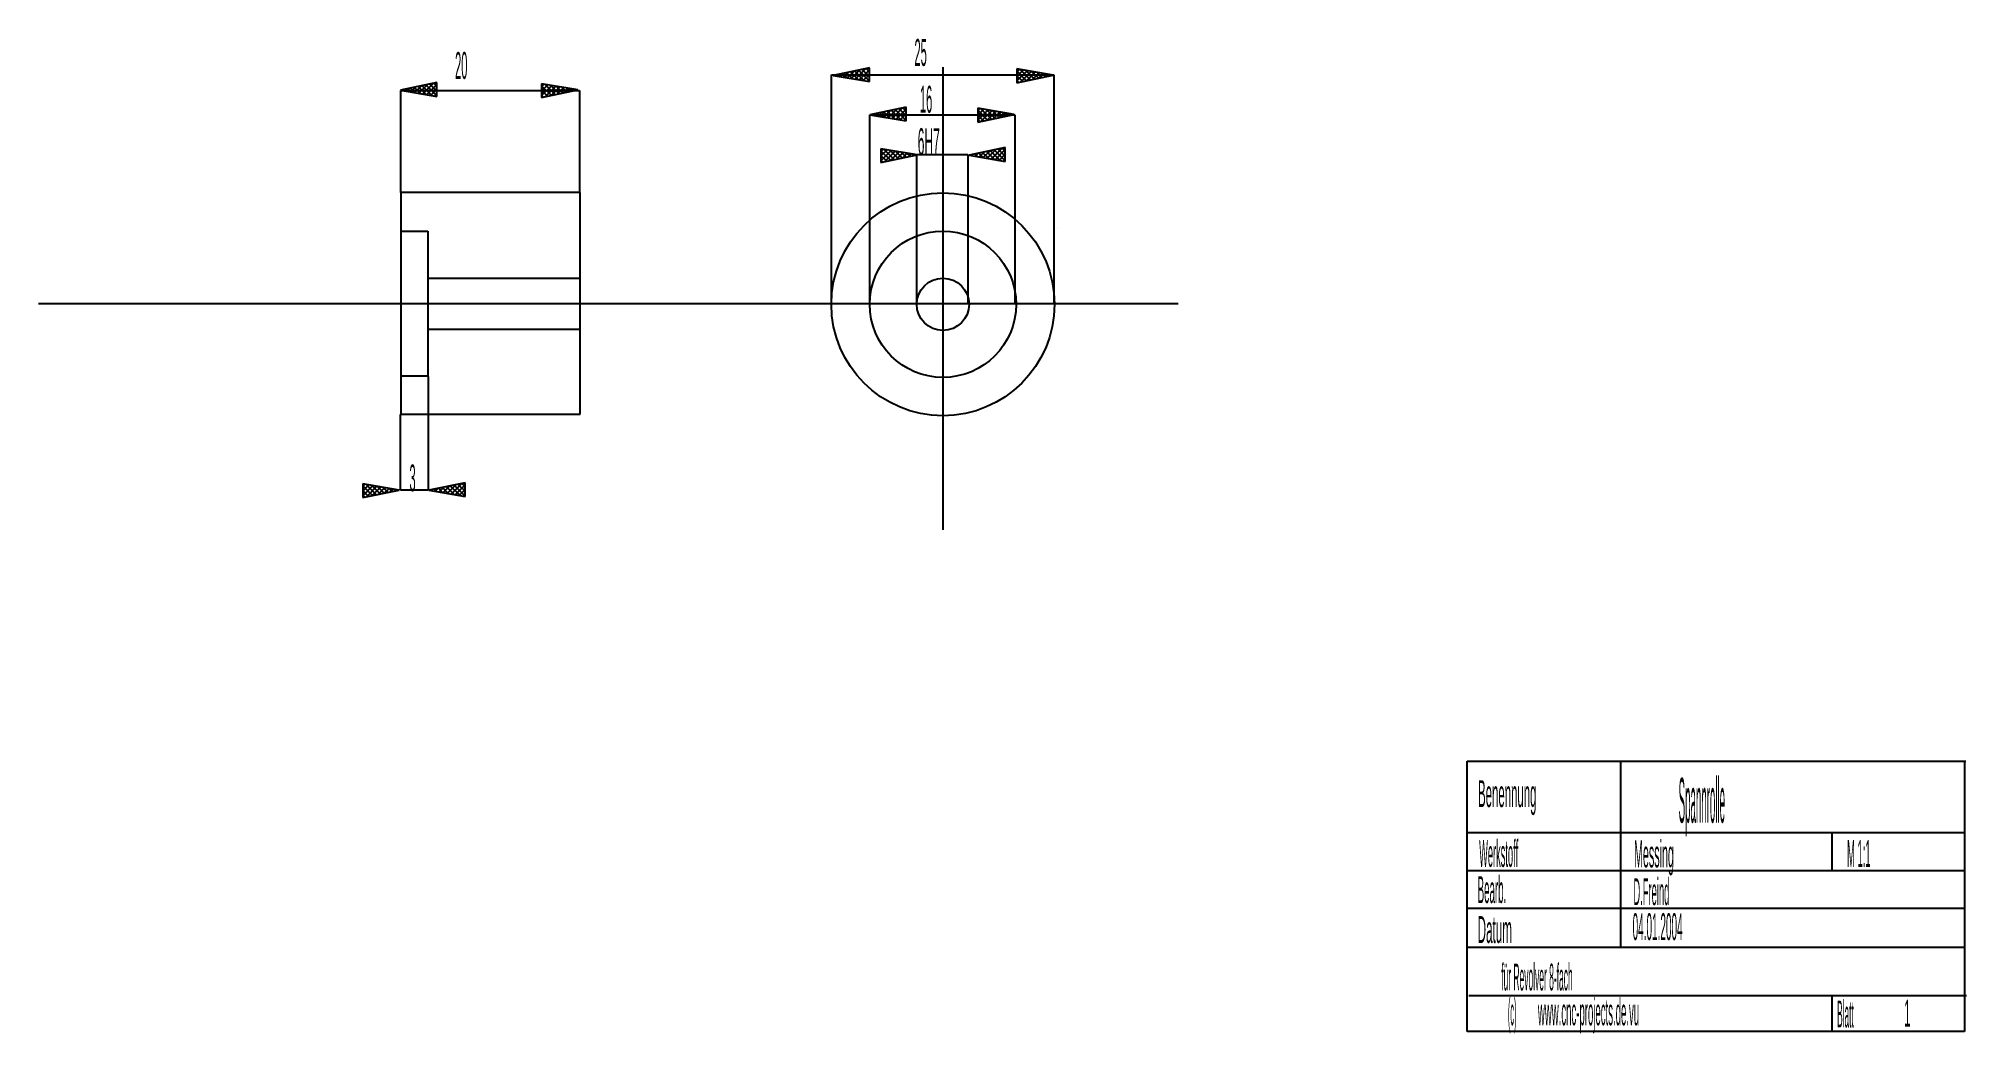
# Model space of a CAD drawing. Extents: x 2.63 to 11.09, y 0.36 to 4.72.
import ezdxf

# ---------------------------------------------------------------- set-up
doc = ezdxf.new("R2010")
doc.units = 0
doc.header["$LTSCALE"] = 10
doc.linetypes.add('DASHDOT', pattern=[1, 0.5, -0.25, 0, -0.25])
doc.layers.add('1', color=1, linetype='CONTINUOUS')

msp = doc.modelspace()

# ---------------------------------------------------------------- linework, layer by layer
at = {"layer": '1', "color": 1, "linetype": 'CONTINUOUS'}
for p, q in [((6.2774, 4.5963), (6.1181, 4.5631)), ((6.2774, 4.5963), (6.1181, 4.5631)), ((6.1555, 4.5567), (6.1438, 4.5684)), ((6.1555, 4.5567), (6.1438, 4.5684)), ((6.158, 4.5714), (6.1451, 4.5585)), ((6.158, 4.5714), (6.1451, 4.5585)), ((6.1804, 4.5525), (6.1608, 4.572)), ((6.1804, 4.5525), (6.1608, 4.572)), ((6.1841, 4.5768), (6.1627, 4.5555)), ((6.1841, 4.5768), (6.1627, 4.5555)), ((6.2053, 4.5482), (6.1779, 4.5756)), ((6.2053, 4.5482), (6.1779, 4.5756)), ((6.2102, 4.5823), (6.1804, 4.5525)), ((6.2102, 4.5823), (6.1804, 4.5525)), ((6.2302, 4.544), (6.195, 4.5791)), ((6.2302, 4.544), (6.195, 4.5791)), ((6.2363, 4.5877), (6.198, 4.5494)), ((6.2363, 4.5877), (6.198, 4.5494)), ((6.2551, 4.5397), (6.2121, 4.5827)), ((6.2551, 4.5397), (6.2121, 4.5827)), ((6.2624, 4.5932), (6.2157, 4.5464)), ((6.2624, 4.5932), (6.2157, 4.5464)), ((6.2774, 4.538), (6.2292, 4.5862)), ((6.2774, 4.538), (6.2292, 4.5862)), ((6.2774, 4.5875), (6.2333, 4.5434)), ((6.2774, 4.5875), (6.2333, 4.5434)), ((6.2774, 4.5587), (6.2463, 4.5898)), ((6.2774, 4.5587), (6.2463, 4.5898)), ((6.2774, 4.5793), (6.2634, 4.5934)), ((6.2774, 4.5793), (6.2634, 4.5934)), ((6.2774, 4.5359), (6.2774, 4.5963)), ((6.2774, 4.5359), (6.2774, 4.5963)), ((6.2774, 4.5359), (6.2774, 4.5963)), ((6.2774, 4.5359), (6.2774, 4.5963)), ((7.0842, 4.5641), (6.9249, 4.5913)), ((6.9249, 4.5913), (6.9249, 4.5309)), ((6.9249, 4.5913), (6.9249, 4.5309)), ((7.0842, 4.5641), (6.9249, 4.5913)), ((6.9249, 4.5913), (6.9249, 4.5309)), ((6.9249, 4.5913), (6.9249, 4.5309)), ((6.9342, 4.5897), (6.9249, 4.5804)), ((6.9342, 4.5897), (6.9249, 4.5804)), ((6.9519, 4.5867), (6.9249, 4.5597)), ((6.9519, 4.5867), (6.9249, 4.5597)), ((6.9695, 4.5837), (6.9249, 4.5391)), ((6.9695, 4.5837), (6.9249, 4.5391)), ((6.9676, 4.5398), (6.9249, 4.5825)), ((6.9676, 4.5398), (6.9249, 4.5825)), ((6.9847, 4.5434), (6.9392, 4.5888)), ((6.9847, 4.5434), (6.9392, 4.5888)), ((6.9872, 4.5807), (6.9407, 4.5342)), ((6.9872, 4.5807), (6.9407, 4.5342)), ((7.0018, 4.5469), (6.9641, 4.5846)), ((7.0018, 4.5469), (6.9641, 4.5846)), ((7.0048, 4.5776), (6.9668, 4.5396)), ((7.0048, 4.5776), (6.9668, 4.5396)), ((7.0189, 4.5505), (6.989, 4.5803)), ((7.0189, 4.5505), (6.989, 4.5803)), ((7.0224, 4.5746), (6.9929, 4.545)), ((7.0224, 4.5746), (6.9929, 4.545)), ((7.036, 4.554), (7.0139, 4.5761)), ((7.036, 4.554), (7.0139, 4.5761)), ((7.0401, 4.5716), (7.019, 4.5505)), ((7.0401, 4.5716), (7.019, 4.5505)), ((7.0531, 4.5576), (7.0389, 4.5718)), ((7.0531, 4.5576), (7.0389, 4.5718)), ((7.0577, 4.5686), (7.0451, 4.5559)), ((7.0577, 4.5686), (7.0451, 4.5559)), ((4.3801, 4.5316), (4.2208, 4.4984)), ((4.3801, 4.5316), (4.2208, 4.4984)), ((4.2208, 4.4984), (4.2208, 4.4984)), ((4.2208, 4.4984), (4.3801, 4.4712)), ((4.2208, 4.4984), (4.2208, 4.4984)), ((4.2208, 4.4984), (4.3801, 4.4712)), ((4.2212, 4.049), (4.2212, 4.4971)), ((4.2212, 4.4971), (5.0054, 4.4971)), ((4.2333, 4.4963), (4.2294, 4.5002)), ((4.2333, 4.4963), (4.2294, 4.5002)), ((4.2346, 4.5013), (4.2302, 4.4968)), ((4.2346, 4.5013), (4.2302, 4.4968)), ((4.2582, 4.492), (4.2465, 4.5038)), ((4.2582, 4.492), (4.2465, 4.5038)), ((4.2607, 4.5067), (4.2478, 4.4938)), ((4.2607, 4.5067), (4.2478, 4.4938)), ((4.2831, 4.4878), (4.2636, 4.5073)), ((4.2831, 4.4878), (4.2636, 4.5073)), ((4.2868, 4.5122), (4.2655, 4.4908)), ((4.2868, 4.5122), (4.2655, 4.4908)), ((4.308, 4.4835), (4.2807, 4.5109)), ((4.308, 4.4835), (4.2807, 4.5109)), ((4.3129, 4.5176), (4.2831, 4.4878)), ((4.3129, 4.5176), (4.2831, 4.4878)), ((4.3329, 4.4793), (4.2977, 4.5145)), ((4.3329, 4.4793), (4.2977, 4.5145)), ((4.339, 4.5231), (4.3007, 4.4848)), ((4.339, 4.5231), (4.3007, 4.4848)), ((4.3578, 4.475), (4.3148, 4.518)), ((4.3578, 4.475), (4.3148, 4.518)), ((4.3651, 4.5285), (4.3184, 4.4818)), ((4.3651, 4.5285), (4.3184, 4.4818)), ((4.3801, 4.4734), (4.3319, 4.5216)), ((4.3801, 4.4734), (4.3319, 4.5216)), ((4.3801, 4.5229), (4.336, 4.4788)), ((4.3801, 4.5229), (4.336, 4.4788)), ((4.3801, 4.494), (4.349, 4.5252)), ((4.3801, 4.494), (4.349, 4.5252)), ((4.3801, 4.5022), (4.3537, 4.4758)), ((4.3801, 4.5022), (4.3537, 4.4758)), ((4.3801, 4.5147), (4.3661, 4.5287)), ((4.3801, 4.5147), (4.3661, 4.5287)), ((4.3801, 4.4712), (4.3801, 4.5316)), ((4.3801, 4.4712), (4.3801, 4.5316)), ((4.3801, 4.4712), (4.3801, 4.5316)), ((4.3801, 4.4712), (4.3801, 4.5316)), ((4.9988, 4.4994), (4.8395, 4.5266)), ((4.8395, 4.5266), (4.8395, 4.4662)), ((4.8395, 4.5266), (4.8395, 4.4662)), ((4.9988, 4.4994), (4.8395, 4.5266)), ((4.8395, 4.5266), (4.8395, 4.4662)), ((4.8395, 4.5266), (4.8395, 4.4662)), ((4.8488, 4.525), (4.8395, 4.5157)), ((4.8488, 4.525), (4.8395, 4.5157)), ((4.8665, 4.522), (4.8395, 4.4951)), ((4.8665, 4.522), (4.8395, 4.4951)), ((4.8841, 4.519), (4.8395, 4.4744)), ((4.8841, 4.519), (4.8395, 4.4744)), ((4.8822, 4.4751), (4.8395, 4.5179)), ((4.8822, 4.4751), (4.8395, 4.5179)), ((4.8395, 4.4662), (4.9988, 4.4994)), ((4.8395, 4.4662), (4.9988, 4.4994)), ((4.8652, 4.4716), (4.8395, 4.4972)), ((4.8652, 4.4716), (4.8395, 4.4972)), ((4.8993, 4.4787), (4.8538, 4.5242)), ((4.8993, 4.4787), (4.8538, 4.5242)), ((4.9018, 4.516), (4.8553, 4.4695)), ((4.9018, 4.516), (4.8553, 4.4695)), ((4.9164, 4.4823), (4.8788, 4.5199)), ((4.9164, 4.4823), (4.8788, 4.5199)), ((4.9194, 4.513), (4.8814, 4.4749)), ((4.9194, 4.513), (4.8814, 4.4749)), ((4.9335, 4.4858), (4.9037, 4.5157)), ((4.9335, 4.4858), (4.9037, 4.5157)), ((4.9371, 4.51), (4.9075, 4.4804)), ((4.9371, 4.51), (4.9075, 4.4804)), ((4.9506, 4.4894), (4.9286, 4.5114)), ((4.9506, 4.4894), (4.9286, 4.5114)), ((4.9547, 4.507), (4.9336, 4.4858)), ((4.9547, 4.507), (4.9336, 4.4858)), ((4.9677, 4.493), (4.9535, 4.5072)), ((4.9677, 4.493), (4.9535, 4.5072)), ((4.9723, 4.504), (4.9597, 4.4913)), ((4.9723, 4.504), (4.9597, 4.4913)), ((4.9848, 4.4965), (4.9784, 4.5029)), ((4.9848, 4.4965), (4.9784, 4.5029)), ((4.99, 4.5009), (4.9858, 4.4967)), ((4.99, 4.5009), (4.9858, 4.4967)), ((4.9988, 4.4994), (4.9988, 4.4994)), ((4.9988, 4.4994), (4.9988, 4.4994)), ((5.0054, 4.4971), (5.0054, 4.0477)), ((6.1118, 3.563), (6.1118, 4.5656)), ((6.1118, 4.5656), (7.087, 4.5656)), ((6.1181, 4.5631), (6.1181, 4.5631)), ((6.1181, 4.5631), (6.2774, 4.5359)), ((6.1181, 4.5631), (6.1181, 4.5631)), ((6.1181, 4.5631), (6.2774, 4.5359)), ((6.1306, 4.561), (6.1267, 4.5649)), ((6.1306, 4.561), (6.1267, 4.5649)), ((6.1319, 4.566), (6.1274, 4.5615)), ((6.1319, 4.566), (6.1274, 4.5615)), ((6.2774, 4.5669), (6.2509, 4.5404)), ((6.2774, 4.5669), (6.2509, 4.5404)), ((6.2774, 4.5462), (6.2686, 4.5374)), ((6.2774, 4.5462), (6.2686, 4.5374)), ((6.9249, 4.5309), (7.0842, 4.5641)), ((6.9249, 4.5309), (7.0842, 4.5641)), ((6.9505, 4.5362), (6.9249, 4.5619)), ((6.9505, 4.5362), (6.9249, 4.5619)), ((6.9335, 4.5327), (6.9249, 4.5412)), ((6.9335, 4.5327), (6.9249, 4.5412)), ((7.0702, 4.5612), (7.0638, 4.5676)), ((7.0702, 4.5612), (7.0638, 4.5676)), ((7.0754, 4.5656), (7.0711, 4.5614)), ((7.0754, 4.5656), (7.0711, 4.5614)), ((7.0842, 4.5641), (7.0842, 4.5641)), ((7.0842, 4.5641), (7.0842, 4.5641)), ((7.087, 4.5656), (7.087, 3.563)), ((4.3801, 4.4816), (4.3713, 4.4727)), ((4.3801, 4.4816), (4.3713, 4.4727)), ((4.8481, 4.468), (4.8395, 4.4765)), ((4.8481, 4.468), (4.8395, 4.4765)), ((6.4387, 4.4239), (6.2794, 4.3907)), ((6.4387, 4.4239), (6.2794, 4.3907)), ((6.3192, 4.399), (6.3063, 4.3861)), ((6.3192, 4.399), (6.3063, 4.3861)), ((6.3416, 4.38), (6.3221, 4.3996)), ((6.3416, 4.38), (6.3221, 4.3996)), ((6.3453, 4.4044), (6.324, 4.383)), ((6.3453, 4.4044), (6.324, 4.383)), ((6.3665, 4.3758), (6.3392, 4.4031)), ((6.3665, 4.3758), (6.3392, 4.4031)), ((6.3714, 4.4099), (6.3416, 4.38)), ((6.3714, 4.4099), (6.3416, 4.38)), ((6.3914, 4.3715), (6.3563, 4.4067)), ((6.3914, 4.3715), (6.3563, 4.4067)), ((6.3975, 4.4153), (6.3593, 4.377)), ((6.3975, 4.4153), (6.3593, 4.377)), ((6.4163, 4.3673), (6.3734, 4.4103)), ((6.4163, 4.3673), (6.3734, 4.4103)), ((6.4236, 4.4207), (6.3769, 4.374)), ((6.4236, 4.4207), (6.3769, 4.374)), ((6.4387, 4.3656), (6.3904, 4.4138)), ((6.4387, 4.3656), (6.3904, 4.4138)), ((6.4387, 4.4151), (6.3945, 4.371)), ((6.4387, 4.4151), (6.3945, 4.371)), ((6.4387, 4.3863), (6.4075, 4.4174)), ((6.4387, 4.3863), (6.4075, 4.4174)), ((6.4387, 4.4069), (6.4246, 4.421)), ((6.4387, 4.4069), (6.4246, 4.421)), ((6.4387, 4.3635), (6.4387, 4.4239)), ((6.4387, 4.3635), (6.4387, 4.4239)), ((6.4387, 4.3635), (6.4387, 4.4239)), ((6.4387, 4.3635), (6.4387, 4.4239)), ((6.9122, 4.3917), (6.7529, 4.4189)), ((6.7529, 4.4189), (6.7529, 4.3585)), ((6.7529, 4.4189), (6.7529, 4.3585)), ((6.9122, 4.3917), (6.7529, 4.4189)), ((6.7529, 4.4189), (6.7529, 4.3585)), ((6.7529, 4.4189), (6.7529, 4.3585)), ((6.7622, 4.4173), (6.7529, 4.408)), ((6.7622, 4.4173), (6.7529, 4.408)), ((6.7799, 4.4143), (6.7529, 4.3873)), ((6.7799, 4.4143), (6.7529, 4.3873)), ((6.7975, 4.4113), (6.7529, 4.3666)), ((6.7975, 4.4113), (6.7529, 4.3666)), ((6.7956, 4.3674), (6.7529, 4.4101)), ((6.7956, 4.3674), (6.7529, 4.4101)), ((6.8127, 4.3709), (6.7672, 4.4164)), ((6.8127, 4.3709), (6.7672, 4.4164)), ((6.8152, 4.4082), (6.7687, 4.3617)), ((6.8152, 4.4082), (6.7687, 4.3617)), ((6.8298, 4.3745), (6.7922, 4.4122)), ((6.8298, 4.3745), (6.7922, 4.4122)), ((6.8328, 4.4052), (6.7948, 4.3672)), ((6.8328, 4.4052), (6.7948, 4.3672)), ((6.8469, 4.3781), (6.8171, 4.4079)), ((6.8469, 4.3781), (6.8171, 4.4079)), ((6.8505, 4.4022), (6.8209, 4.3726)), ((6.8505, 4.4022), (6.8209, 4.3726)), ((6.864, 4.3816), (6.842, 4.4037)), ((6.864, 4.3816), (6.842, 4.4037)), ((6.8681, 4.3992), (6.847, 4.3781)), ((6.8681, 4.3992), (6.847, 4.3781)), ((6.8811, 4.3852), (6.8669, 4.3994)), ((6.8811, 4.3852), (6.8669, 4.3994)), ((6.279, 3.563), (6.279, 4.3908)), ((6.279, 4.3908), (6.9161, 4.3908)), ((6.2794, 4.3907), (6.2794, 4.3907)), ((6.2794, 4.3907), (6.4387, 4.3635)), ((6.2794, 4.3907), (6.2794, 4.3907)), ((6.2794, 4.3907), (6.4387, 4.3635)), ((6.2918, 4.3885), (6.2879, 4.3924)), ((6.2918, 4.3885), (6.2879, 4.3924)), ((6.2931, 4.3935), (6.2887, 4.3891)), ((6.2931, 4.3935), (6.2887, 4.3891)), ((6.3167, 4.3843), (6.305, 4.396)), ((6.3167, 4.3843), (6.305, 4.396)), ((6.4387, 4.3945), (6.4122, 4.368)), ((6.4387, 4.3945), (6.4122, 4.368)), ((6.4387, 4.3738), (6.4298, 4.365)), ((6.4387, 4.3738), (6.4298, 4.365)), ((6.7529, 4.3585), (6.9122, 4.3917)), ((6.7529, 4.3585), (6.9122, 4.3917)), ((6.7786, 4.3638), (6.7529, 4.3894)), ((6.7786, 4.3638), (6.7529, 4.3894)), ((6.7615, 4.3602), (6.7529, 4.3688)), ((6.7615, 4.3602), (6.7529, 4.3688)), ((6.8857, 4.3962), (6.8731, 4.3835)), ((6.8857, 4.3962), (6.8731, 4.3835)), ((6.8982, 4.3888), (6.8918, 4.3952)), ((6.8982, 4.3888), (6.8918, 4.3952)), ((6.9034, 4.3932), (6.8992, 4.389)), ((6.9034, 4.3932), (6.8992, 4.389)), ((6.9122, 4.3917), (6.9122, 4.3917)), ((6.9122, 4.3917), (6.9122, 4.3917)), ((6.9161, 4.3908), (6.9161, 3.563)), ((6.4876, 4.2139), (6.3283, 4.2411)), ((6.3283, 4.2411), (6.3283, 4.1807)), ((6.3283, 4.2411), (6.3283, 4.1807)), ((6.4876, 4.2139), (6.3283, 4.2411)), ((6.3283, 4.2411), (6.3283, 4.1807)), ((6.3283, 4.2411), (6.3283, 4.1807)), ((6.3376, 4.2395), (6.3283, 4.2302)), ((6.3376, 4.2395), (6.3283, 4.2302)), ((6.3553, 4.2365), (6.3283, 4.2095)), ((6.3553, 4.2365), (6.3283, 4.2095)), ((6.3729, 4.2334), (6.3283, 4.1888)), ((6.3729, 4.2334), (6.3283, 4.1888)), ((6.371, 4.1896), (6.3283, 4.2323)), ((6.371, 4.1896), (6.3283, 4.2323)), ((6.3881, 4.1931), (6.3426, 4.2386)), ((6.3881, 4.1931), (6.3426, 4.2386)), ((6.3906, 4.2304), (6.3441, 4.1839)), ((6.3906, 4.2304), (6.3441, 4.1839)), ((6.4052, 4.1967), (6.3675, 4.2344)), ((6.4052, 4.1967), (6.3675, 4.2344)), ((6.4223, 4.2003), (6.3925, 4.2301)), ((6.4223, 4.2003), (6.3925, 4.2301)), ((6.874, 4.2461), (6.7147, 4.2129)), ((6.874, 4.2461), (6.7147, 4.2129)), ((6.8068, 4.2321), (6.777, 4.2022)), ((6.8068, 4.2321), (6.777, 4.2022)), ((6.8329, 4.2375), (6.7946, 4.1992)), ((6.8329, 4.2375), (6.7946, 4.1992)), ((6.8517, 4.1895), (6.8087, 4.2325)), ((6.8517, 4.1895), (6.8087, 4.2325)), ((6.859, 4.2429), (6.8123, 4.1962)), ((6.859, 4.2429), (6.8123, 4.1962)), ((6.874, 4.1878), (6.8258, 4.236)), ((6.874, 4.1878), (6.8258, 4.236)), ((6.874, 4.2373), (6.8299, 4.1932)), ((6.874, 4.2373), (6.8299, 4.1932)), ((6.874, 4.2085), (6.8429, 4.2396)), ((6.874, 4.2085), (6.8429, 4.2396)), ((6.874, 4.2291), (6.86, 4.2432)), ((6.874, 4.2291), (6.86, 4.2432)), ((6.874, 4.1857), (6.874, 4.2461)), ((6.874, 4.1857), (6.874, 4.2461)), ((6.874, 4.1857), (6.874, 4.2461)), ((6.874, 4.1857), (6.874, 4.2461)), ((6.3283, 4.1807), (6.4876, 4.2139)), ((6.3283, 4.1807), (6.4876, 4.2139)), ((6.3539, 4.186), (6.3283, 4.2116)), ((6.3539, 4.186), (6.3283, 4.2116)), ((6.3369, 4.1824), (6.3283, 4.191)), ((6.3369, 4.1824), (6.3283, 4.191)), ((6.4082, 4.2274), (6.3702, 4.1894)), ((6.4082, 4.2274), (6.3702, 4.1894)), ((6.4258, 4.2244), (6.3963, 4.1948)), ((6.4258, 4.2244), (6.3963, 4.1948)), ((6.4394, 4.2038), (6.4174, 4.2259)), ((6.4394, 4.2038), (6.4174, 4.2259)), ((6.4435, 4.2214), (6.4224, 4.2003)), ((6.4435, 4.2214), (6.4224, 4.2003)), ((6.4565, 4.2074), (6.4423, 4.2216)), ((6.4565, 4.2074), (6.4423, 4.2216)), ((6.4611, 4.2184), (6.4485, 4.2057)), ((6.4611, 4.2184), (6.4485, 4.2057)), ((6.4736, 4.211), (6.4672, 4.2174)), ((6.4736, 4.211), (6.4672, 4.2174)), ((6.4788, 4.2154), (6.4746, 4.2112)), ((6.4788, 4.2154), (6.4746, 4.2112)), ((6.4855, 3.563), (6.4855, 4.2159)), ((6.4855, 4.2159), (6.7097, 4.2159)), ((6.4876, 4.2139), (6.4876, 4.2139)), ((6.4876, 4.2139), (6.4876, 4.2139)), ((6.7097, 4.2159), (6.7097, 3.563)), ((6.7147, 4.2129), (6.7147, 4.2129)), ((6.7147, 4.2129), (6.874, 4.1857)), ((6.7147, 4.2129), (6.7147, 4.2129)), ((6.7147, 4.2129), (6.874, 4.1857)), ((6.7272, 4.2107), (6.7233, 4.2146)), ((6.7272, 4.2107), (6.7233, 4.2146)), ((6.7285, 4.2157), (6.724, 4.2113)), ((6.7285, 4.2157), (6.724, 4.2113)), ((6.7521, 4.2065), (6.7403, 4.2182)), ((6.7521, 4.2065), (6.7403, 4.2182)), ((6.7546, 4.2212), (6.7417, 4.2083)), ((6.7546, 4.2212), (6.7417, 4.2083)), ((6.777, 4.2022), (6.7574, 4.2218)), ((6.777, 4.2022), (6.7574, 4.2218)), ((6.7807, 4.2266), (6.7593, 4.2052)), ((6.7807, 4.2266), (6.7593, 4.2052)), ((6.8019, 4.198), (6.7745, 4.2253)), ((6.8019, 4.198), (6.7745, 4.2253)), ((6.8268, 4.1937), (6.7916, 4.2289)), ((6.8268, 4.1937), (6.7916, 4.2289)), ((6.874, 4.2167), (6.8475, 4.1902)), ((6.874, 4.2167), (6.8475, 4.1902)), ((6.874, 4.196), (6.8652, 4.1872)), ((6.874, 4.196), (6.8652, 4.1872)), ((4.2212, 4.049), (4.2212, 3.0756)), ((5.0087, 4.049), (4.2212, 4.049)), ((5.0087, 3.0756), (5.0087, 4.049)), ((7.1017, 3.895), (7.1017, 3.895)), ((7.1017, 3.895), (7.1017, 3.895)), ((4.3415, 3.2419), (4.3415, 2.7424)), ((4.2205, 2.7424), (4.2205, 3.0742)), ((4.2212, 3.0756), (5.0087, 3.0756)), ((4.2141, 2.743), (4.0548, 2.7701)), ((4.0548, 2.7701), (4.0548, 2.7097)), ((4.0548, 2.7701), (4.0548, 2.7097)), ((4.2141, 2.743), (4.0548, 2.7701)), ((4.0548, 2.7701), (4.0548, 2.7097)), ((4.0548, 2.7701), (4.0548, 2.7097)), ((4.0641, 2.7685), (4.0548, 2.7592)), ((4.0641, 2.7685), (4.0548, 2.7592)), ((4.0818, 2.7655), (4.0548, 2.7386)), ((4.0818, 2.7655), (4.0548, 2.7386)), ((4.0994, 2.7625), (4.0548, 2.7179)), ((4.0994, 2.7625), (4.0548, 2.7179)), ((4.0975, 2.7186), (4.0548, 2.7614)), ((4.0975, 2.7186), (4.0548, 2.7614)), ((4.0548, 2.7097), (4.2141, 2.743)), ((4.0548, 2.7097), (4.2141, 2.743)), ((4.0804, 2.7151), (4.0548, 2.7407)), ((4.0804, 2.7151), (4.0548, 2.7407)), ((4.0634, 2.7115), (4.0548, 2.7201)), ((4.0634, 2.7115), (4.0548, 2.7201)), ((4.1146, 2.7222), (4.0691, 2.7677)), ((4.1146, 2.7222), (4.0691, 2.7677)), ((4.1171, 2.7595), (4.0706, 2.713)), ((4.1171, 2.7595), (4.0706, 2.713)), ((4.1317, 2.7258), (4.094, 2.7634)), ((4.1317, 2.7258), (4.094, 2.7634)), ((4.1347, 2.7565), (4.0967, 2.7185)), ((4.1347, 2.7565), (4.0967, 2.7185)), ((4.1488, 2.7293), (4.1189, 2.7592)), ((4.1488, 2.7293), (4.1189, 2.7592)), ((4.1523, 2.7535), (4.1228, 2.7239)), ((4.1523, 2.7535), (4.1228, 2.7239)), ((4.1659, 2.7329), (4.1438, 2.7549)), ((4.1659, 2.7329), (4.1438, 2.7549)), ((4.17, 2.7505), (4.1489, 2.7294)), ((4.17, 2.7505), (4.1489, 2.7294)), ((4.183, 2.7365), (4.1688, 2.7507)), ((4.183, 2.7365), (4.1688, 2.7507)), ((4.1876, 2.7475), (4.1749, 2.7348)), ((4.1876, 2.7475), (4.1749, 2.7348)), ((4.2001, 2.74), (4.1937, 2.7464)), ((4.2001, 2.74), (4.1937, 2.7464)), ((4.2053, 2.7445), (4.201, 2.7402)), ((4.2053, 2.7445), (4.201, 2.7402)), ((4.2141, 2.743), (4.2141, 2.743)), ((4.2141, 2.743), (4.2141, 2.743)), ((4.3415, 2.7424), (4.2205, 2.7424)), ((4.5038, 2.7752), (4.3445, 2.7419)), ((4.5038, 2.7752), (4.3445, 2.7419)), ((4.3445, 2.7419), (4.3445, 2.7419)), ((4.3445, 2.7419), (4.5038, 2.7148)), ((4.3445, 2.7419), (4.3445, 2.7419)), ((4.3445, 2.7419), (4.5038, 2.7148)), ((4.3569, 2.7398), (4.353, 2.7437)), ((4.3569, 2.7398), (4.353, 2.7437)), ((4.3582, 2.7448), (4.3538, 2.7403)), ((4.3582, 2.7448), (4.3538, 2.7403)), ((4.3818, 2.7356), (4.3701, 2.7473)), ((4.3818, 2.7356), (4.3701, 2.7473)), ((4.3843, 2.7503), (4.3714, 2.7373)), ((4.3843, 2.7503), (4.3714, 2.7373)), ((4.4067, 2.7313), (4.3872, 2.7508)), ((4.4067, 2.7313), (4.3872, 2.7508)), ((4.4104, 2.7557), (4.3891, 2.7343)), ((4.4104, 2.7557), (4.3891, 2.7343)), ((4.4316, 2.7271), (4.4043, 2.7544)), ((4.4316, 2.7271), (4.4043, 2.7544)), ((4.4365, 2.7611), (4.4067, 2.7313)), ((4.4365, 2.7611), (4.4067, 2.7313)), ((4.4565, 2.7228), (4.4214, 2.758)), ((4.4565, 2.7228), (4.4214, 2.758)), ((4.4626, 2.7666), (4.4244, 2.7283)), ((4.4626, 2.7666), (4.4244, 2.7283)), ((4.4814, 2.7186), (4.4385, 2.7615)), ((4.4814, 2.7186), (4.4385, 2.7615)), ((4.4887, 2.772), (4.442, 2.7253)), ((4.4887, 2.772), (4.442, 2.7253)), ((4.5038, 2.7169), (4.4555, 2.7651)), ((4.5038, 2.7169), (4.4555, 2.7651)), ((4.5038, 2.7664), (4.4596, 2.7223)), ((4.5038, 2.7664), (4.4596, 2.7223)), ((4.5038, 2.7376), (4.4726, 2.7687)), ((4.5038, 2.7376), (4.4726, 2.7687)), ((4.5038, 2.7457), (4.4773, 2.7193)), ((4.5038, 2.7457), (4.4773, 2.7193)), ((4.5038, 2.7582), (4.4897, 2.7722)), ((4.5038, 2.7582), (4.4897, 2.7722)), ((4.5038, 2.7251), (4.4949, 2.7163)), ((4.5038, 2.7251), (4.4949, 2.7163)), ((4.5038, 2.7148), (4.5038, 2.7752)), ((4.5038, 2.7148), (4.5038, 2.7752)), ((4.5038, 2.7148), (4.5038, 2.7752)), ((4.5038, 2.7148), (4.5038, 2.7752)), ((8.9008, 0.3661), (8.9008, 1.5529)), ((8.9008, 1.5529), (11.0824, 1.5529)), ((8.9008, 1.5529), (11.0884, 1.5529)), ((8.9008, 1.5529), (11.0824, 1.5529)), ((8.9008, 0.3661), (8.9008, 1.5529)), ((9.5726, 1.5515), (9.5726, 1.2395)), ((11.0824, 1.5529), (11.0824, 0.3661)), ((11.0824, 1.5529), (11.0824, 0.3661)), ((8.9001, 1.2395), (11.0833, 1.2395)), ((9.5726, 1.2395), (9.5726, 1.0735)), ((10.5011, 1.2395), (10.5011, 1.0735)), ((8.9001, 1.0735), (11.0833, 1.0735)), ((9.5737, 1.0746), (9.5737, 0.9085)), ((8.9001, 0.9075), (11.0833, 0.9075)), ((9.5737, 0.9085), (9.5737, 0.7365)), ((8.902, 0.7365), (11.0828, 0.7365)), ((8.9077, 0.5239), (11.091, 0.5239)), ((10.4999, 0.5199), (10.4999, 0.3687)), ((11.0824, 0.3661), (8.9008, 0.3661)), ((11.0824, 0.3661), (8.9008, 0.3661))]:
    msp.add_line(p, q, dxfattribs=at)
at = {"layer": '1', "color": 1, "linetype": 'DASHDOT'}
for p, q in [((6.5995, 4.5988), (6.5995, 2.5687)), ((4.2209, 3.8792), (4.3405, 3.8792)), ((4.3405, 3.8792), (4.3405, 3.2426)), ((4.3405, 3.6733), (5.0091, 3.6733)), ((2.6323, 3.5619), (8.4889, 3.5619)), ((4.3405, 3.4486), (5.0091, 3.4486)), ((4.3405, 3.2426), (4.2209, 3.2426))]:
    msp.add_line(p, q, dxfattribs=at)
at = {"layer": '1', "color": 1, "linetype": 'CONTINUOUS'}
for radius in [0.4893, 0.3211, 0.1147]:
    msp.add_circle((6.6002, 3.5585), radius, dxfattribs=at)

# ---------------------------------------------------------------- texts
at = {"layer": '1', "color": 1}
for s, height, width, p in [('20', 0.11811, 0.308372, (4.4598, 4.5478)), ('25', 0.11811, 0.308372, (6.4754, 4.6051)), ('16', 0.11811, 0.308372, (6.4993, 4.3997)), ('6H7', 0.11811, 0.33407, (6.4897, 4.2134)), ('3', 0.1181, 0.308372, (4.2597, 2.7374)), ('Benennung', 0.11811, 0.316938, (8.9482, 1.3514)), ('Spannrolle', 0.19685, 0.161895, (9.8281, 1.2828)), ('Werkstoff', 0.11811, 0.256977, (8.953, 1.0889)), ('Messing', 0.11811, 0.297359, (9.6326, 1.0866)), ('M 1:1', 0.11811, 0.262116, (10.567, 1.0889)), ('Bearb.', 0.11811, 0.269825, (8.9464, 0.9298)), ('D.Freind', 0.11811, 0.260189, (9.6299, 0.9209)), ('Datum', 0.11811, 0.323791, (8.9464, 0.7548)), ('04.01.2004', 0.11811, 0.277535, (9.6263, 0.7674)), ('für Revolver 8-fach ', 0.11811, 0.235134, (9.0497, 0.5463)), ('(c)', 0.11811, 0.205581, (9.0791, 0.3938)), ('www.cnc-projects.de.vu', 0.11811, 0.266321, (9.2108, 0.3933)), ('Blatt', 0.11811, 0.231279, (10.5235, 0.384)), ('1', 0.1181, 0.308372, (10.818, 0.3881))]:
    msp.add_text(s, height=height, dxfattribs=dict(at, width=width)).set_placement(p)

doc.saveas('drawing.dxf')
